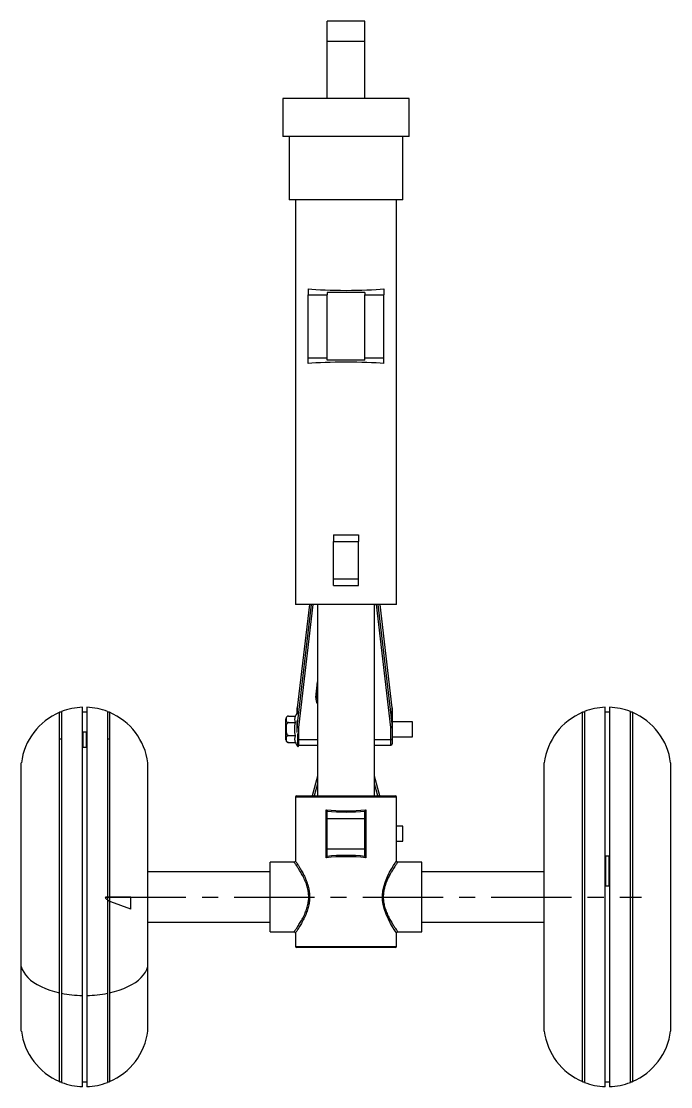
# Model space of a CAD drawing. Header units: millimetres. Extents: x 1 to 1184, y 0 to 836.
# Drawn here: x 745.9 to 848.5, y 415.4 to 583.8 of the extents above; entities that cross this region are included whole.
import ezdxf

# ---------------------------------------------------------------- set-up
doc = ezdxf.new("R2010")
doc.units = ezdxf.units.MM
doc.linetypes.add('CENTERX2', pattern=[20.32, 12.7, -2.54, 2.54, -2.54])

msp = doc.modelspace()

# ---------------------------------------------------------------- linework, layer by layer
at = {"color": 7, "linetype": 'Continuous', "lineweight": 25}
for p, q in [((800.2, 583.84), (794.2, 583.84)), ((794.2, 580.72), (794.2, 583.84)), ((800.2, 580.72), (800.2, 583.84)), ((794.2, 571.63), (794.2, 580.72)), ((794.2, 580.72), (800.2, 580.72)), ((800.2, 571.63), (800.2, 580.72)), ((787.2, 571.63), (787.2, 565.63)), ((807.2, 571.63), (787.2, 571.63)), ((807.2, 565.63), (807.2, 571.63)), ((807.2, 565.63), (787.2, 565.63)), ((788.2, 565.63), (788.2, 555.63)), ((806.2, 555.63), (806.2, 565.63)), ((806.2, 555.63), (788.2, 555.63)), ((789.2, 555.63), (789.2, 491.63)), ((805.2, 491.63), (805.2, 555.63)), ((791.2, 541.53), (791.2, 540.62)), ((800.2, 540.98), (794.2, 540.98)), ((794.2, 540.98), (794.2, 540.62)), ((800.2, 540.98), (800.2, 540.62)), ((803.2, 541.53), (803.2, 540.62)), ((791.2, 530.65), (791.2, 540.62)), ((791.2, 540.62), (794.2, 540.62)), ((794.2, 530.65), (794.2, 540.62)), ((800.2, 540.62), (803.2, 540.62)), ((800.2, 530.65), (800.2, 540.62)), ((803.2, 530.65), (803.2, 540.62)), ((791.2, 530.65), (794.2, 530.65)), ((791.2, 529.74), (791.2, 530.65)), ((794.2, 530.29), (794.2, 530.65)), ((800.2, 530.65), (803.2, 530.65)), ((800.2, 530.29), (800.2, 530.65)), ((803.2, 529.74), (803.2, 530.65)), ((800.2, 530.29), (794.2, 530.29)), ((795.2, 502.63), (799.2, 502.63)), ((795.2, 502.63), (795.2, 501.59)), ((799.2, 502.63), (799.2, 501.59)), ((795.2, 495.67), (795.2, 501.59)), ((795.2, 501.59), (799.2, 501.59)), ((799.2, 495.67), (799.2, 501.59)), ((795.2, 495.67), (799.2, 495.67)), ((795.2, 494.63), (795.2, 495.67)), ((799.2, 494.63), (799.2, 495.67)), ((795.2, 494.63), (799.2, 494.63)), ((805.2, 491.63), (789.2, 491.63)), ((791.41, 491.63), (789.5, 475.31)), ((789.5, 472.33), (791.76, 491.63)), ((791.41, 491.63), (789.5, 475.3)), ((791.97, 491.63), (789.7, 472.19)), ((792.7, 491.63), (792.7, 461.39)), ((801.7, 461.39), (801.7, 491.63)), ((804.3, 472.19), (802.03, 491.63)), ((802.24, 491.63), (804.5, 472.33)), ((804.5, 475.31), (802.59, 491.63)), ((804.5, 475.3), (802.59, 491.63)), ((792.41, 476.93), (792.7, 479.4)), ((792.61, 477.04), (792.7, 477.8)), ((792.62, 476.71), (792.7, 476.44)), ((755.52, 429.82), (755.52, 475.39)), ((756.22, 475.39), (756.22, 429.82)), ((789.5, 475.31), (789.5, 475.3)), ((789.5, 475.3), (789.5, 474.33)), ((789.5, 474.35), (789.5, 475.29)), ((804.5, 475.3), (804.5, 475.31)), ((804.5, 472.33), (804.5, 475.3)), ((804.5, 475.29), (804.5, 472.32)), ((838.18, 415.4), (838.18, 475.39)), ((838.88, 475.39), (838.88, 415.4)), ((752.22, 474.59), (751.93, 474.59)), ((751.93, 470.35), (751.93, 474.59)), ((752.22, 474.71), (752.22, 430.17)), ((756.22, 474.59), (755.52, 474.59)), ((759.52, 430.17), (759.52, 474.71)), ((759.8, 474.59), (759.52, 474.59)), ((759.8, 474.59), (759.8, 470.35)), ((787.7, 470.46), (787.7, 473.58)), ((787.97, 473.96), (787.94, 473.95)), ((788.1, 473.98), (789.18, 473.98)), ((834.88, 474.59), (834.6, 474.59)), ((834.6, 416.19), (834.6, 474.59)), ((834.88, 474.71), (834.88, 416.08)), ((838.88, 474.59), (838.18, 474.59)), ((842.18, 416.08), (842.18, 474.71)), ((842.47, 474.59), (842.18, 474.59)), ((842.47, 474.59), (842.47, 416.19)), ((788.1, 472.97), (789.18, 472.97)), ((789.5, 473.31), (789.5, 472.33)), ((789.5, 472.32), (789.5, 473.26)), ((789.5, 471.39), (789.5, 472.32)), ((789.7, 472.19), (789.7, 470.83)), ((804.3, 470.29), (804.3, 472.19)), ((807.7, 473.09), (804.5, 473.09)), ((804.5, 472.32), (804.5, 470.42)), ((807.7, 470.88), (807.7, 473.09)), ((751.93, 430.23), (751.93, 470.35)), ((752.22, 470.35), (751.93, 470.35)), ((755.63, 470.35), (755.52, 470.35)), ((755.63, 471.52), (756.11, 471.52)), ((755.63, 470.35), (755.63, 471.52)), ((755.63, 469.01), (755.63, 470.35)), ((756.11, 471.52), (756.11, 470.35)), ((756.11, 470.35), (756.11, 469.01)), ((756.22, 470.35), (756.11, 470.35)), ((759.8, 470.35), (759.52, 470.35)), ((759.8, 470.35), (759.8, 430.23)), ((787.7, 470.23), (787.7, 470.46)), ((788.1, 470.9), (789.18, 470.9)), ((789.52, 471.26), (789.52, 469.25)), ((789.7, 470.83), (789.7, 469.3)), ((789.7, 470.29), (792.7, 470.29)), ((801.7, 470.29), (804.3, 470.29)), ((804.3, 469.4), (804.3, 470.29)), ((804.5, 470.71), (807.7, 470.71)), ((804.5, 470.42), (804.5, 469.6)), ((807.7, 470.71), (807.7, 470.88)), ((756.11, 469.01), (755.63, 469.01)), ((788.1, 469.83), (789.18, 469.83)), ((789.7, 469.4), (792.7, 469.4)), ((801.7, 469.4), (804.3, 469.4)), ((745.87, 463.51), (745.87, 466.59)), ((765.87, 463.51), (765.87, 466.59)), ((828.53, 424.19), (828.53, 466.59)), ((848.53, 424.19), (848.53, 466.59)), ((745.87, 434.39), (745.87, 463.51)), ((765.87, 434.39), (765.87, 463.51)), ((792.7, 464.48), (791.87, 461.39)), ((792.7, 463.28), (792.19, 461.39)), ((802.53, 461.39), (801.7, 464.48)), ((802.21, 461.39), (801.7, 463.28)), ((789.2, 461.19), (789.2, 451.09)), ((797.2, 461.19), (789.2, 461.19)), ((789.4, 461.39), (797.2, 461.39)), ((797.2, 461.39), (805, 461.39)), ((805.2, 461.19), (797.2, 461.19)), ((805.2, 451.09), (805.2, 461.19)), ((794.08, 451.6), (794.08, 459.19)), ((794.2, 458.97), (794.2, 458.98)), ((794.2, 457.81), (794.2, 458.97)), ((800.2, 458.98), (800.2, 458.97)), ((800.2, 457.81), (800.2, 458.97)), ((800.32, 459.19), (800.32, 451.6)), ((794.2, 452.98), (794.2, 457.81)), ((794.2, 457.81), (800.2, 457.81)), ((800.2, 452.98), (800.2, 457.81)), ((806.2, 456.58), (805.2, 456.58)), ((806.2, 455.52), (806.2, 456.58)), ((806.2, 454.2), (806.2, 455.52)), ((805.2, 454.2), (806.2, 454.2)), ((794.2, 452.98), (800.2, 452.98)), ((794.2, 451.81), (794.2, 452.98)), ((794.2, 451.8), (794.2, 451.81)), ((800.2, 451.81), (800.2, 452.98)), ((800.2, 451.81), (800.2, 451.8)), ((838.29, 451.89), (838.77, 451.89)), ((838.29, 447.11), (838.29, 451.89)), ((838.77, 451.89), (838.77, 447.11)), ((789, 450.89), (785.2, 450.89)), ((785.2, 439.89), (785.2, 450.89)), ((809.2, 450.89), (805.4, 450.89)), ((809.2, 439.89), (809.2, 450.89)), ((785.2, 449.39), (765.87, 449.39)), ((828.53, 449.39), (809.2, 449.39)), ((838.77, 447.11), (838.29, 447.11)), ((765.87, 441.39), (785.2, 441.39)), ((809.2, 441.39), (828.53, 441.39)), ((785.2, 439.89), (789.01, 439.89)), ((789.2, 439.71), (789.2, 437.59)), ((805.2, 437.59), (805.2, 439.71)), ((805.39, 439.89), (809.2, 439.89)), ((789.2, 437.59), (805.2, 437.59)), ((805, 437.39), (789.4, 437.39)), ((745.87, 424.19), (745.87, 434.39)), ((765.87, 424.19), (765.87, 434.39)), ((751.93, 416.19), (751.93, 430.23)), ((752.22, 430.17), (752.22, 416.08)), ((755.52, 415.4), (755.52, 429.82)), ((756.22, 429.82), (756.22, 415.4)), ((759.52, 416.08), (759.52, 430.17)), ((759.8, 430.23), (759.8, 416.19)), ((751.93, 416.19), (752.22, 416.19)), ((755.52, 416.19), (756.22, 416.19)), ((759.52, 416.19), (759.8, 416.19)), ((834.6, 416.19), (834.88, 416.19)), ((838.18, 416.19), (838.88, 416.19)), ((842.18, 416.19), (842.47, 416.19))]:
    msp.add_line(p, q, dxfattribs=at)
at = {"color": 7, "linetype": 'Continuous'}
for p, q in [((761.2, 445.39), (759.2, 445.39)), ((763.2, 445.39), (761.2, 445.39)), ((763.2, 443.49), (763.2, 445.39)), ((763.2, 443.49), (760, 444.63))]:
    msp.add_line(p, q, dxfattribs=at)
at = {"color": 7, "linetype": 'CENTERX2'}
msp.add_line((759.2, 445.39), (843.9, 445.39), dxfattribs=at)
at = {"color": 7, "linetype": 'Continuous', "lineweight": 25, "flags": 128}
for points in [[(792.61, 477.04), (792.61, 477.02), (792.6, 477), (792.58, 476.98), (792.55, 476.96), (792.52, 476.94), (792.49, 476.93), (792.45, 476.93), (792.41, 476.93)], [(792.61, 477.05), (792.62, 476.73), (792.62, 476.71)], [(789.5, 472.32), (789.5, 472.3), (789.51, 472.27), (789.53, 472.25), (789.56, 472.23), (789.59, 472.21), (789.62, 472.2), (789.66, 472.19), (789.7, 472.19)], [(804.3, 472.19), (804.34, 472.19), (804.38, 472.2), (804.41, 472.21), (804.44, 472.23), (804.47, 472.25), (804.48, 472.27), (804.5, 472.3), (804.5, 472.32)], [(804.3, 470.29), (804.34, 470.29), (804.38, 470.3), (804.41, 470.31), (804.44, 470.33), (804.47, 470.35), (804.48, 470.37), (804.5, 470.39), (804.5, 470.42)], [(805.19, 439.71), (805.17, 439.74), (805.04, 439.93), (804.83, 440.25), (804.57, 440.67), (804.26, 441.19), (803.9, 441.87), (803.54, 442.67), (803.27, 443.4), (803.07, 444.21), (802.97, 444.89), (802.95, 445.61), (803.02, 446.31), (803.16, 447), (803.42, 447.83), (803.75, 448.61), (804.1, 449.31), (804.45, 449.92), (804.73, 450.37), (804.96, 450.73), (805.05, 450.87), (805.16, 451.04), (805.2, 451.09), (805.2, 451.09)], [(745.87, 434.39), (746.02, 433.94), (746.24, 433.5), (746.53, 433.07), (746.9, 432.66), (747.33, 432.26), (747.83, 431.89), (748.39, 431.54), (749.01, 431.22), (749.67, 430.92), (750.39, 430.66), (751.14, 430.43), (751.93, 430.23)], [(759.8, 430.23), (760.59, 430.43), (761.35, 430.66), (762.06, 430.92), (762.73, 431.22), (763.34, 431.54), (763.9, 431.89), (764.4, 432.26), (764.83, 432.66), (765.2, 433.07), (765.49, 433.5), (765.72, 433.94), (765.87, 434.39)]]:
    msp.add_lwpolyline(points, dxfattribs=at)
at = {"color": 7, "linetype": 'Continuous', "flags": 128}
msp.add_lwpolyline([(760, 444.63), (759.82, 444.7), (759.66, 444.78), (759.53, 444.87), (759.41, 444.97), (759.32, 445.07), (759.25, 445.17), (759.21, 445.28), (759.2, 445.39)], dxfattribs=at)
at = {"color": 7, "linetype": 'Continuous', "lineweight": 25}
for centre, radius, start, end in [((793.79, 476.79), 1.38, 174.2558, 218.1534), ((755.87, 465.31), 10.08, 91.9895, 111.2254), ((755.87, 465.31), 10.08, 68.7746, 88.0105), ((789.7, 475.29), 0.2, 173.3315, 180), ((789.62, 475.29), 0.117, 173.3258, 179.9963), ((804.3, 475.29), 0.2, 0, 6.6685), ((804.38, 475.29), 0.117, 0.0037, 6.6742), ((838.53, 465.31), 10.08, 91.9895, 111.2254), ((838.53, 465.31), 10.08, 68.7746, 88.0105), ((755.87, 465.31), 10.08, 112.9788, 172.6956), ((755.87, 465.31), 10.08, 7.3044, 67.0212), ((788.1, 473.58), 0.4, 127.8841, 180), ((790.14, 473.48), 1.08, 152.2381, 207.7619), ((793.42, 471.9), 4.72, 145.7945, 154.181), ((838.53, 465.31), 10.08, 112.9788, 172.6956), ((838.53, 465.31), 10.08, 7.3044, 67.0212), ((793.42, 471.94), 4.37, 166.2364, 193.7636), ((789.69, 472.38), 0.191, 194.3569, 274.411), ((789.62, 472.32), 0.117, 173.3258, 179.9963), ((804.31, 472.38), 0.191, 265.589, 345.6431), ((804.38, 472.32), 0.117, 0.0037, 6.6742), ((788.1, 470.23), 0.4, 180, 236.0327), ((790.27, 470.36), 1.21, 153.7948, 206.2052), ((793.42, 471.9), 4.72, 205.819, 214.2055), ((789.6, 469.3), 0.1, 214.2055, 0), ((804.3, 469.6), 0.2, 270, 0), ((789.4, 461.19), 0.2, 90, 180), ((805, 461.19), 0.2, 0, 90), ((789.4, 437.59), 0.2, 180, 270), ((805, 437.59), 0.2, 270, 0), ((755.82, 448.27), 18.45, 258.7538, 269.0721), ((755.92, 448.27), 18.45, 270.9279, 281.2462), ((755.87, 425.48), 10.08, 187.3044, 247.0212), ((755.87, 425.48), 10.08, 292.9788, 352.6956), ((838.53, 425.48), 10.08, 187.3044, 247.0212), ((838.53, 425.48), 10.08, 292.9788, 352.6956), ((755.87, 425.48), 10.08, 248.7746, 268.0105), ((755.87, 425.48), 10.08, 271.9895, 291.2254), ((838.53, 425.48), 10.08, 248.7746, 268.0105), ((838.53, 425.48), 10.08, 271.9895, 291.2254)]:
    msp.add_arc(centre, radius, start, end, dxfattribs=at)
for centre, major_axis, ratio, start_param, end_param in [((797.2, 541.96), (8, 0), 0.081937, 3.864327, 5.560451), ((797.2, 529.3), (8, 0), 0.081937, 0.722734, 2.418858), ((797.2, 461.19), (8, 0), 0.271927, 4.311492, 5.113285), ((797.2, 461), (8.2, 0), 0.265295, 4.337839, 5.086939), ((797.2, 449.59), (8, 0), 0.271927, 1.1699, 1.971693), ((797.2, 449.79), (8.2, 0), 0.265295, 1.196246, 1.945346)]:
    msp.add_ellipse(centre, major_axis=major_axis, ratio=ratio, start_param=start_param, end_param=end_param, dxfattribs=at)
for points, knots in [([(788.1, 473.98), (788.08, 473.98), (788.03, 473.98), (787.95, 473.96), (787.87, 473.91), (787.78, 473.83), (787.74, 473.71), (787.72, 473.55), (787.72, 473.4), (787.74, 473.23), (787.79, 473.12), (787.88, 473.04), (787.95, 473), (788.03, 472.98), (788.08, 472.98), (788.1, 472.97)], [0, 0, 0, 0, 0.029605, 0.059096, 0.106785, 0.187631, 0.302195, 0.419731, 0.588459, 0.70541, 0.839101, 0.888909, 0.939057, 0.971771, 1, 1, 1, 1]), ([(788.1, 472.97), (788.08, 472.97), (788.03, 472.97), (787.95, 472.92), (787.87, 472.83), (787.78, 472.65), (787.74, 472.41), (787.72, 472.09), (787.72, 471.76), (787.74, 471.43), (787.79, 471.19), (787.88, 471.03), (787.95, 470.95), (788.03, 470.9), (788.08, 470.9), (788.1, 470.9)], [0, 0, 0, 0, 0.029605, 0.059096, 0.106785, 0.187631, 0.302195, 0.419731, 0.588459, 0.70541, 0.839101, 0.888909, 0.939057, 0.971771, 1, 1, 1, 1]), ([(788.1, 470.9), (788.09, 470.9), (788.07, 470.9), (788.01, 470.89), (787.93, 470.86), (787.84, 470.8), (787.76, 470.68), (787.72, 470.53), (787.72, 470.36), (787.72, 470.19), (787.76, 470.04), (787.84, 469.93), (787.92, 469.87), (787.99, 469.84), (788.06, 469.83), (788.09, 469.83), (788.1, 469.83)], [0, 0, 0, 0, 0.006566, 0.035095, 0.071988, 0.126976, 0.226728, 0.362156, 0.499937, 0.639833, 0.781274, 0.867099, 0.919623, 0.95775, 0.988085, 1, 1, 1, 1]), ([(788.1, 469.83), (788.08, 469.83), (788.03, 469.83), (787.99, 469.84), (787.97, 469.85)], [0, 0, 0, 0, 0.524921, 1, 1, 1, 1]), ([(794.08, 459.19), (794.08, 459.19), (794.11, 459.15), (794.15, 459.09), (794.19, 459.02), (794.2, 459), (794.2, 458.98)], [0, 0, 0, 0, 0.004067, 0.445891, 0.762823, 1, 1, 1, 1]), ([(800.32, 459.19), (800.32, 459.19), (800.29, 459.15), (800.25, 459.09), (800.21, 459.02), (800.2, 459), (800.2, 458.98)], [0, 0, 0, 0, 0.004067, 0.445891, 0.762823, 1, 1, 1, 1]), ([(794.2, 451.8), (794.2, 451.79), (794.19, 451.76), (794.15, 451.69), (794.11, 451.63), (794.08, 451.6), (794.08, 451.6)], [0, 0, 0, 0, 0.237177, 0.554109, 0.995933, 1, 1, 1, 1]), ([(800.2, 451.8), (800.2, 451.79), (800.21, 451.76), (800.25, 451.69), (800.29, 451.63), (800.32, 451.6), (800.32, 451.6)], [0, 0, 0, 0, 0.237177, 0.5541086, 0.9959329, 1, 1, 1, 1]), ([(789.2, 451.11), (789.2, 451.1), (789.2, 451.06), (789.18, 451), (789.14, 450.94), (789.08, 450.91), (789.03, 450.89), (789, 450.89), (788.99, 450.89)], [0, 0, 0, 0, 0.118834, 0.321371, 0.530095, 0.742666, 0.931748, 1, 1, 1, 1]), ([(789.01, 439.91), (789.01, 439.9), (788.99, 439.88), (789.06, 439.98), (789.21, 440.18), (789.48, 440.58), (789.85, 441.15), (790.27, 441.85), (790.65, 442.61), (790.97, 443.4), (791.18, 444.15), (791.3, 444.9), (791.32, 445.61), (791.24, 446.31), (791.07, 447.09), (790.76, 447.93), (790.38, 448.72), (790, 449.38), (789.68, 449.9), (789.41, 450.31), (789.21, 450.6), (789.06, 450.81), (789.01, 450.89), (789, 450.89), (789, 450.89)], [0, 0, 0, 0, 0.013627, 0.056617, 0.10089, 0.159228, 0.219899, 0.278477, 0.338719, 0.385548, 0.433591, 0.472398, 0.512416, 0.551145, 0.591022, 0.648738, 0.708541, 0.758583, 0.809663, 0.85314, 0.897534, 0.940118, 0.983893, 1, 1, 1, 1]), ([(789.2, 451.09), (789.2, 451.09), (789.2, 451.09), (789.26, 451), (789.4, 450.8), (789.6, 450.49), (789.86, 450.07), (790.18, 449.53), (790.54, 448.85), (790.92, 448.03), (791.21, 447.17), (791.39, 446.35), (791.46, 445.63), (791.44, 444.89), (791.33, 444.12), (791.12, 443.34), (790.82, 442.53), (790.44, 441.73), (790.04, 441.01), (789.67, 440.41), (789.41, 440), (789.26, 439.78), (789.19, 439.68), (789.21, 439.7), (789.21, 439.71)], [0, 0, 0, 0, 0.015976, 0.058198, 0.10166, 0.144829, 0.188979, 0.238862, 0.289828, 0.347965, 0.407957, 0.447317, 0.487688, 0.527128, 0.567753, 0.61494, 0.663437, 0.721985, 0.782206, 0.840279, 0.900514, 0.943183, 0.987093, 1, 1, 1, 1]), ([(805.4, 450.89), (805.39, 450.88), (805.38, 450.86), (805.24, 450.68), (805, 450.33), (804.66, 449.81), (804.28, 449.2), (803.92, 448.53), (803.58, 447.78), (803.32, 447.03), (803.15, 446.29), (803.08, 445.61), (803.1, 444.92), (803.21, 444.2), (803.41, 443.47), (803.7, 442.71), (804.06, 441.99), (804.43, 441.35), (804.76, 440.82), (805.03, 440.41), (805.25, 440.11), (805.38, 439.92), (805.39, 439.91), (805.39, 439.91)], [0, 0, 0, 0, 0.042275, 0.085795, 0.144185, 0.205056, 0.256905, 0.309911, 0.360404, 0.412197, 0.44987, 0.488529, 0.526108, 0.564836, 0.610415, 0.657279, 0.711074, 0.766163, 0.813983, 0.86285, 0.9106, 0.959884, 1, 1, 1, 1]), ([(805.35, 450.9), (805.34, 450.91), (805.3, 450.92), (805.25, 450.96), (805.21, 451.01), (805.2, 451.06), (805.2, 451.09), (805.2, 451.11)], [0, 0, 0, 0, 0.178203, 0.439063, 0.671944, 0.861915, 1, 1, 1, 1]), ([(789.01, 439.89), (789.03, 439.89), (789.07, 439.89), (789.12, 439.86), (789.17, 439.8), (789.19, 439.75), (789.2, 439.72), (789.2, 439.71)], [0, 0, 0, 0, 0.167504, 0.417398, 0.673495, 0.874783, 1, 1, 1, 1]), ([(805.2, 439.71), (805.2, 439.72), (805.2, 439.75), (805.23, 439.8), (805.27, 439.85), (805.33, 439.89), (805.37, 439.89), (805.39, 439.89)], [0, 0, 0, 0, 0.076083, 0.314225, 0.563911, 0.832883, 1, 1, 1, 1])]:
    msp.add_open_spline(points, degree=3, knots=knots, dxfattribs=at)

doc.saveas('drawing.dxf')
